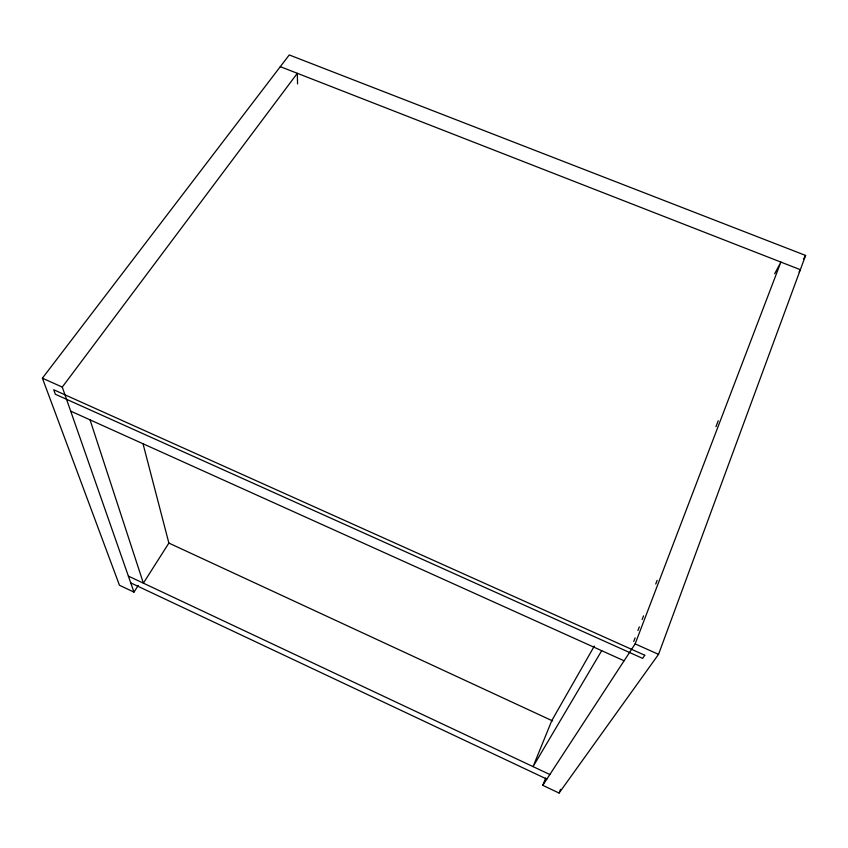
<?xml version="1.0" encoding="UTF-8"?>
<svg xmlns="http://www.w3.org/2000/svg" width="848" height="848" viewBox="0 0 848 848"><rect width="100%" height="100%" fill="white"/><g stroke="black" fill="none" stroke-linecap="round" stroke-linejoin="round"><path stroke-width="1.27" d="M545.709 777.976L542.773 785.343L559.076 793.05L658.536 654.359L805.6 255.439L289.242 54.95L42.4 378.187L119.462 585.258L133.973 592.116L138.235 585.449M542.773 785.343L635.141 643.876L780.881 262.096L774.68 273.734M633.721 641.501L635.12 637.844M637.929 630.52L639.328 626.852M642.137 619.538L643.537 615.871M655.727 584.039L657.136 580.339M715.956 426.735L718.235 420.756M559.076 793.05L560.528 789.35M803.671 258.916L805.6 255.439M799.06 271.985L800.353 269.685L280.296 66.663M594.342 646.049L551.815 720.546L533.074 766.624L601.698 650.681M133.973 592.116L62.275 387.091L297.319 73.31L297.553 83.899M42.4 378.187L62.275 387.091M635.141 643.876L658.536 654.359M70.681 411.121L624.096 660.783M168.529 542.911L552.663 720.948M128.377 576.099L549.843 774.521M130.751 582.894L546.843 779.111M90.036 419.845L143.376 583.159L168.879 543.08L142.983 443.61M644.777 655.25L642.625 658.377L55.353 394.267L53.721 389.762L644.777 655.25"/></g></svg>
